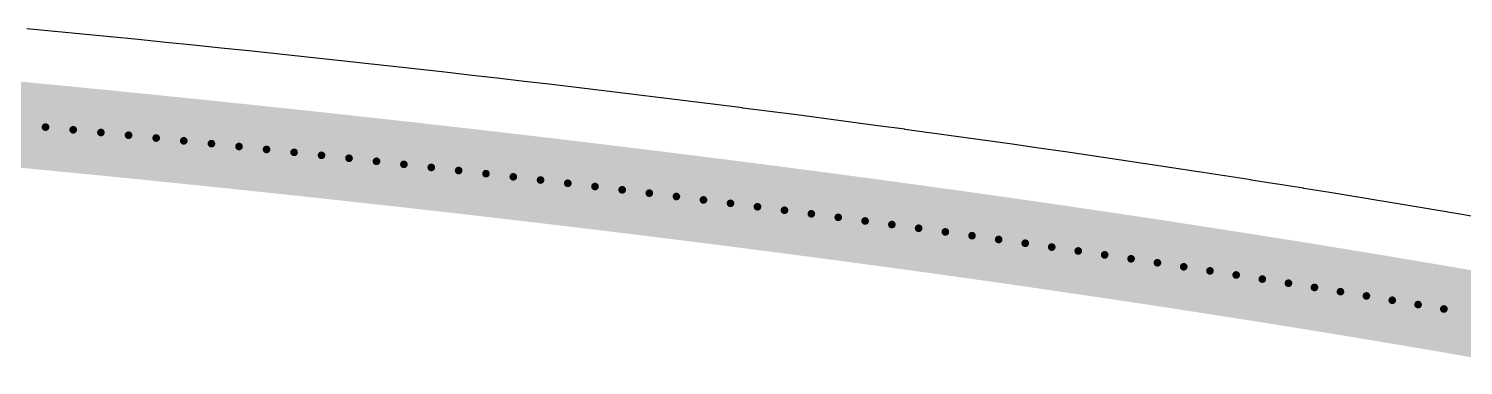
# Model space of a CAD drawing. Header units: millimetres. Extents: x -14 to 86, y -29 to 39.
# Drawn here: x 46.646 to 50.904, y -3.798 to -2.801 of the extents above; entities that cross this region are included whole.
import ezdxf

# ---------------------------------------------------------------- set-up
doc = ezdxf.new("R2010")
doc.units = ezdxf.units.MM
for name, color, linetype in [('BottomLayer', 5, 'Continuous'), ('KeepOutLayer', 6, 'Continuous'), ('Mechanical1', 6, 'Continuous'), ('TopLayer', 1, 'Continuous')]:
    doc.layers.add(name, color=color, linetype=linetype)

msp = doc.modelspace()

# ---------------------------------------------------------------- linework, layer by layer
at = {"layer": 'BottomLayer'}
for p, q in [((46.7228, -2.8088), (46.6406, -2.8009)), ((46.723, -2.8088), (46.7228, -2.8088)), ((46.7231, -2.8088), (46.723, -2.8088)), ((46.8054, -2.8168), (46.7231, -2.8088)), ((46.8055, -2.8168), (46.8054, -2.8168)), ((46.8057, -2.8168), (46.8055, -2.8168)), ((46.8878, -2.8249), (46.8057, -2.8168)), ((46.888, -2.8249), (46.8878, -2.8249)), ((46.8882, -2.8249), (46.888, -2.8249)), ((46.9703, -2.8331), (46.8882, -2.8249)), ((46.9704, -2.8331), (46.9703, -2.8331)), ((46.9706, -2.8331), (46.9704, -2.8331)), ((47.0526, -2.8413), (46.9706, -2.8331)), ((47.0528, -2.8414), (47.0526, -2.8413)), ((47.0529, -2.8414), (47.0528, -2.8414)), ((47.1349, -2.8497), (47.0529, -2.8414)), ((47.1351, -2.8497), (47.1349, -2.8497)), ((47.1352, -2.8497), (47.1351, -2.8497)), ((47.2172, -2.8581), (47.1352, -2.8497)), ((47.2173, -2.8582), (47.2172, -2.8581)), ((47.2175, -2.8581), (47.2173, -2.8582)), ((47.2993, -2.8666), (47.2175, -2.8581)), ((47.2995, -2.8667), (47.2993, -2.8666)), ((47.2997, -2.8667), (47.2995, -2.8667)), ((47.3814, -2.8752), (47.2997, -2.8667)), ((47.3816, -2.8753), (47.3814, -2.8752)), ((47.3818, -2.8753), (47.3816, -2.8753)), ((47.4635, -2.884), (47.3818, -2.8753)), ((47.4636, -2.884), (47.4635, -2.884)), ((47.4638, -2.884), (47.4636, -2.884)), ((47.5454, -2.8927), (47.4638, -2.884)), ((47.5456, -2.8928), (47.5454, -2.8927)), ((47.5458, -2.8928), (47.5456, -2.8928)), ((47.6273, -2.9016), (47.5458, -2.8928)), ((47.6275, -2.9017), (47.6273, -2.9016)), ((47.6277, -2.9017), (47.6275, -2.9017)), ((47.7091, -2.9106), (47.6277, -2.9017)), ((47.7093, -2.9106), (47.7091, -2.9106)), ((47.7095, -2.9106), (47.7093, -2.9106)), ((47.7909, -2.9197), (47.7095, -2.9106)), ((47.791, -2.9197), (47.7909, -2.9197)), ((47.7912, -2.9197), (47.791, -2.9197)), ((47.8725, -2.9288), (47.7912, -2.9197)), ((47.8727, -2.9289), (47.8725, -2.9288)), ((47.8729, -2.9288), (47.8727, -2.9289)), ((47.9541, -2.938), (47.8729, -2.9288)), ((47.9543, -2.9381), (47.9541, -2.938)), ((47.9545, -2.9381), (47.9543, -2.9381)), ((48.0356, -2.9474), (47.9545, -2.9381)), ((48.0358, -2.9474), (48.0356, -2.9474)), ((48.0359, -2.9474), (48.0358, -2.9474)), ((48.117, -2.9568), (48.0359, -2.9474)), ((48.1172, -2.9569), (48.117, -2.9568)), ((48.1173, -2.9569), (48.1172, -2.9569)), ((48.1983, -2.9663), (48.1173, -2.9569)), ((48.1985, -2.9664), (48.1983, -2.9663)), ((48.1987, -2.9664), (48.1985, -2.9664)), ((48.2795, -2.976), (48.1987, -2.9664)), ((48.2797, -2.976), (48.2795, -2.976)), ((48.2799, -2.976), (48.2797, -2.976)), ((48.3606, -2.9857), (48.2799, -2.976)), ((48.3608, -2.9857), (48.3606, -2.9857)), ((48.361, -2.9857), (48.3608, -2.9857)), ((48.4417, -2.9955), (48.361, -2.9857)), ((48.4418, -2.9956), (48.4417, -2.9955)), ((48.442, -2.9955), (48.4418, -2.9956)), ((48.5226, -3.0054), (48.442, -2.9955)), ((48.5228, -3.0055), (48.5226, -3.0054)), ((48.523, -3.0054), (48.5228, -3.0055)), ((48.6034, -3.0154), (48.523, -3.0054)), ((48.6036, -3.0155), (48.6034, -3.0154)), ((48.6038, -3.0155), (48.6036, -3.0155)), ((48.6842, -3.0255), (48.6038, -3.0155)), ((48.6843, -3.0256), (48.6842, -3.0255)), ((48.6845, -3.0256), (48.6843, -3.0256)), ((48.7648, -3.0357), (48.6845, -3.0256)), ((48.765, -3.0358), (48.7648, -3.0357)), ((48.7652, -3.0358), (48.765, -3.0358)), ((48.8453, -3.046), (48.7652, -3.0358)), ((48.8455, -3.0461), (48.8453, -3.046)), ((48.8457, -3.0461), (48.8455, -3.0461)), ((48.9257, -3.0564), (48.8457, -3.0461)), ((48.9259, -3.0565), (48.9257, -3.0564)), ((48.9261, -3.0565), (48.9259, -3.0565)), ((49.006, -3.0669), (48.9261, -3.0565)), ((49.0062, -3.067), (49.006, -3.0669)), ((49.0064, -3.067), (49.0062, -3.067)), ((49.0862, -3.0775), (49.0064, -3.067)), ((49.0864, -3.0776), (49.0862, -3.0775)), ((49.0866, -3.0776), (49.0864, -3.0776)), ((49.1663, -3.0882), (49.0866, -3.0776)), ((49.1665, -3.0883), (49.1663, -3.0882)), ((49.1667, -3.0883), (49.1665, -3.0883)), ((49.2462, -3.099), (49.1667, -3.0883)), ((49.2464, -3.0991), (49.2462, -3.099)), ((49.2466, -3.0991), (49.2464, -3.0991)), ((49.3261, -3.1099), (49.2466, -3.0991)), ((49.3263, -3.11), (49.3261, -3.1099)), ((49.3265, -3.11), (49.3263, -3.11)), ((49.4058, -3.1209), (49.3265, -3.11)), ((49.406, -3.121), (49.4058, -3.1209)), ((49.4062, -3.121), (49.406, -3.121)), ((49.4854, -3.1321), (49.4062, -3.121)), ((49.4856, -3.1321), (49.4854, -3.1321)), ((49.4858, -3.1321), (49.4856, -3.1321)), ((49.5648, -3.1433), (49.4858, -3.1321)), ((49.565, -3.1434), (49.5648, -3.1433)), ((49.5653, -3.1433), (49.565, -3.1434)), ((49.6442, -3.1546), (49.5653, -3.1433)), ((49.6444, -3.1547), (49.6442, -3.1546)), ((49.6446, -3.1547), (49.6444, -3.1547)), ((49.7234, -3.166), (49.6446, -3.1547)), ((49.7236, -3.1661), (49.7234, -3.166)), ((49.7238, -3.1661), (49.7236, -3.1661)), ((49.8024, -3.1776), (49.7238, -3.1661)), ((49.8026, -3.1777), (49.8024, -3.1776)), ((49.8029, -3.1776), (49.8026, -3.1777)), ((49.8814, -3.1892), (49.8029, -3.1776)), ((49.8816, -3.1893), (49.8814, -3.1892)), ((49.8818, -3.1893), (49.8816, -3.1893)), ((49.9602, -3.201), (49.8818, -3.1893)), ((49.9604, -3.2011), (49.9602, -3.201)), ((49.9606, -3.2011), (49.9604, -3.2011)), ((50.0388, -3.2128), (49.9606, -3.2011)), ((50.0391, -3.2129), (50.0388, -3.2128)), ((50.0393, -3.2129), (50.0391, -3.2129)), ((50.1174, -3.2248), (50.0393, -3.2129)), ((50.1176, -3.2249), (50.1174, -3.2248)), ((50.1178, -3.2249), (50.1176, -3.2249)), ((50.1957, -3.2369), (50.1178, -3.2249)), ((50.196, -3.237), (50.1957, -3.2369)), ((50.1962, -3.237), (50.196, -3.237)), ((50.274, -3.2491), (50.1962, -3.237)), ((50.2742, -3.2492), (50.274, -3.2491)), ((50.2745, -3.2492), (50.2742, -3.2492)), ((50.3521, -3.2614), (50.2745, -3.2492)), ((50.3523, -3.2615), (50.3521, -3.2614)), ((50.3525, -3.2615), (50.3523, -3.2615)), ((50.43, -3.2738), (50.3525, -3.2615)), ((50.4302, -3.2739), (50.43, -3.2738)), ((50.4305, -3.2739), (50.4302, -3.2739)), ((50.5078, -3.2864), (50.4305, -3.2739)), ((50.508, -3.2864), (50.5078, -3.2864)), ((50.5083, -3.2864), (50.508, -3.2864)), ((50.5854, -3.299), (50.5083, -3.2864)), ((50.5857, -3.2991), (50.5854, -3.299)), ((50.5859, -3.2991), (50.5857, -3.2991)), ((50.6629, -3.3117), (50.5859, -3.2991)), ((50.6631, -3.3118), (50.6629, -3.3117)), ((50.6634, -3.3118), (50.6631, -3.3118)), ((50.7402, -3.3246), (50.6634, -3.3118)), ((50.7405, -3.3247), (50.7402, -3.3246)), ((50.7407, -3.3247), (50.7405, -3.3247)), ((50.8174, -3.3376), (50.7407, -3.3247)), ((50.8176, -3.3377), (50.8174, -3.3376)), ((50.8179, -3.3377), (50.8176, -3.3377)), ((50.8944, -3.3507), (50.8179, -3.3377)), ((50.8946, -3.3508), (50.8944, -3.3507)), ((50.8949, -3.3508), (50.8946, -3.3508)), ((50.9712, -3.3639), (50.8949, -3.3508))]:
    msp.add_line(p, q, dxfattribs=at)
at = {"layer": 'KeepOutLayer', "const_width": 0.254}
for points in [[(46.4486, -3.0689), (46.531, -3.0766)], [(46.531, -3.0766), (46.6133, -3.0845)], [(46.6133, -3.0845), (46.6956, -3.0924)], [(46.6956, -3.0924), (46.7779, -3.1003)], [(46.7779, -3.1003), (46.86, -3.1084)], [(46.86, -3.1084), (46.9421, -3.1165)], [(46.9421, -3.1165), (47.0242, -3.1248)], [(47.0242, -3.1248), (47.1062, -3.1331)], [(47.1062, -3.1331), (47.1881, -3.1415)], [(47.1881, -3.1415), (47.2699, -3.15)], [(47.2699, -3.15), (47.3517, -3.1586)], [(47.3517, -3.1586), (47.4334, -3.1672)], [(47.4334, -3.1672), (47.5151, -3.176)], [(47.5151, -3.176), (47.5966, -3.1848)], [(47.5966, -3.1848), (47.6781, -3.1938)], [(47.6781, -3.1938), (47.7595, -3.2028)], [(47.7595, -3.2028), (47.8408, -3.2119)], [(47.8408, -3.2119), (47.922, -3.2211)], [(47.922, -3.2211), (48.0032, -3.2304)], [(48.0032, -3.2304), (48.0842, -3.2398)], [(48.0842, -3.2398), (48.1651, -3.2493)], [(48.1651, -3.2493), (48.246, -3.2589)], [(48.246, -3.2589), (48.3268, -3.2685)], [(48.3268, -3.2685), (48.4074, -3.2783)], [(48.4074, -3.2783), (48.488, -3.2882)], [(48.488, -3.2882), (48.5684, -3.2981)], [(48.5684, -3.2981), (48.6488, -3.3082)], [(48.6488, -3.3082), (48.729, -3.3183)], [(48.729, -3.3183), (48.8092, -3.3286)], [(48.8092, -3.3286), (48.8892, -3.3389)], [(48.8892, -3.3389), (48.9691, -3.3494)], [(48.9691, -3.3494), (49.0489, -3.3599)], [(49.0489, -3.3599), (49.1285, -3.3706)], [(49.1285, -3.3706), (49.2081, -3.3813)], [(49.2081, -3.3813), (49.2875, -3.3922)], [(49.2875, -3.3922), (49.3668, -3.4031)], [(49.3668, -3.4031), (49.446, -3.4142)], [(49.446, -3.4142), (49.525, -3.4254)], [(49.525, -3.4254), (49.6039, -3.4366)], [(49.6039, -3.4366), (49.6827, -3.448)], [(49.6827, -3.448), (49.7613, -3.4595)], [(49.7613, -3.4595), (49.8398, -3.4711)], [(49.8398, -3.4711), (49.9182, -3.4827)], [(49.9182, -3.4827), (49.9964, -3.4945)], [(49.9964, -3.4945), (50.0744, -3.5064)], [(50.0744, -3.5064), (50.1523, -3.5185)], [(50.1523, -3.5185), (50.2301, -3.5306)], [(50.2301, -3.5306), (50.3077, -3.5428)], [(50.3077, -3.5428), (50.3852, -3.5551)], [(50.3852, -3.5551), (50.4625, -3.5676)], [(50.4625, -3.5676), (50.5396, -3.5802)], [(50.5396, -3.5802), (50.6166, -3.5928)], [(50.6166, -3.5928), (50.6934, -3.6056)], [(50.6934, -3.6056), (50.7701, -3.6185)], [(50.7701, -3.6185), (50.8466, -3.6315)], [(50.8466, -3.6315), (50.9229, -3.6447)], [(50.9229, -3.6447), (50.9991, -3.6579)], [(50.9991, -3.6579), (51.075, -3.6713)]]:
    msp.add_lwpolyline(points, dxfattribs=at)
at = {"layer": 'KeepOutLayer', "const_width": 0.127}
for points in [[(46.4675, -3.0766, 1), (46.5945, -3.0766, 1)], [(46.4675, -3.0766, 1), (46.5945, -3.0766, 1)], [(46.5498, -3.0845, 1), (46.6768, -3.0845, 1)], [(46.5498, -3.0845, 1), (46.6768, -3.0845, 1)], [(46.6321, -3.0924, 1), (46.7591, -3.0924, 1)], [(46.6321, -3.0924, 1), (46.7591, -3.0924, 1)], [(46.7144, -3.1003, 1), (46.8414, -3.1003, 1)], [(46.7144, -3.1003, 1), (46.8414, -3.1003, 1)], [(46.7965, -3.1084, 1), (46.9235, -3.1084, 1)], [(46.7965, -3.1084, 1), (46.9235, -3.1084, 1)], [(46.8786, -3.1165, 1), (47.0056, -3.1165, 1)], [(46.8786, -3.1165, 1), (47.0056, -3.1165, 1)], [(46.9607, -3.1248, 1), (47.0877, -3.1248, 1)], [(46.9607, -3.1248, 1), (47.0877, -3.1248, 1)], [(47.0427, -3.1331, 1), (47.1697, -3.1331, 1)], [(47.0427, -3.1331, 1), (47.1697, -3.1331, 1)], [(47.1246, -3.1415, 1), (47.2516, -3.1415, 1)], [(47.1246, -3.1415, 1), (47.2516, -3.1415, 1)], [(47.2064, -3.15, 1), (47.3334, -3.15, 1)], [(47.2064, -3.15, 1), (47.3334, -3.15, 1)], [(47.2882, -3.1586, 1), (47.4152, -3.1586, 1)], [(47.2882, -3.1586, 1), (47.4152, -3.1586, 1)], [(47.3699, -3.1672, 1), (47.4969, -3.1672, 1)], [(47.3699, -3.1672, 1), (47.4969, -3.1672, 1)], [(47.4516, -3.176, 1), (47.5786, -3.176, 1)], [(47.4516, -3.176, 1), (47.5786, -3.176, 1)], [(47.5331, -3.1848, 1), (47.6601, -3.1848, 1)], [(47.5331, -3.1848, 1), (47.6601, -3.1848, 1)], [(47.6146, -3.1938, 1), (47.7416, -3.1938, 1)], [(47.6146, -3.1938, 1), (47.7416, -3.1938, 1)], [(47.696, -3.2028, 1), (47.823, -3.2028, 1)], [(47.696, -3.2028, 1), (47.823, -3.2028, 1)], [(47.7773, -3.2119, 1), (47.9043, -3.2119, 1)], [(47.7773, -3.2119, 1), (47.9043, -3.2119, 1)], [(47.8585, -3.2211, 1), (47.9855, -3.2211, 1)], [(47.8585, -3.2211, 1), (47.9855, -3.2211, 1)], [(47.9397, -3.2304, 1), (48.0667, -3.2304, 1)], [(47.9397, -3.2304, 1), (48.0667, -3.2304, 1)], [(48.0207, -3.2398, 1), (48.1477, -3.2398, 1)], [(48.0207, -3.2398, 1), (48.1477, -3.2398, 1)], [(48.1016, -3.2493, 1), (48.2286, -3.2493, 1)], [(48.1016, -3.2493, 1), (48.2286, -3.2493, 1)], [(48.1825, -3.2589, 1), (48.3095, -3.2589, 1)], [(48.1825, -3.2589, 1), (48.3095, -3.2589, 1)], [(48.2633, -3.2685, 1), (48.3903, -3.2685, 1)], [(48.2633, -3.2685, 1), (48.3903, -3.2685, 1)], [(48.3439, -3.2783, 1), (48.4709, -3.2783, 1)], [(48.3439, -3.2783, 1), (48.4709, -3.2783, 1)], [(48.4245, -3.2882, 1), (48.5515, -3.2882, 1)], [(48.4245, -3.2882, 1), (48.5515, -3.2882, 1)], [(48.5049, -3.2981, 1), (48.6319, -3.2981, 1)], [(48.5049, -3.2981, 1), (48.6319, -3.2981, 1)], [(48.5853, -3.3082, 1), (48.7123, -3.3082, 1)], [(48.5853, -3.3082, 1), (48.7123, -3.3082, 1)], [(48.6655, -3.3183, 1), (48.7925, -3.3183, 1)], [(48.6655, -3.3183, 1), (48.7925, -3.3183, 1)], [(48.7457, -3.3286, 1), (48.8727, -3.3286, 1)], [(48.7457, -3.3286, 1), (48.8727, -3.3286, 1)], [(48.8257, -3.3389, 1), (48.9527, -3.3389, 1)], [(48.8257, -3.3389, 1), (48.9527, -3.3389, 1)], [(48.9056, -3.3494, 1), (49.0326, -3.3494, 1)], [(48.9056, -3.3494, 1), (49.0326, -3.3494, 1)], [(48.9854, -3.3599, 1), (49.1124, -3.3599, 1)], [(48.9854, -3.3599, 1), (49.1124, -3.3599, 1)], [(49.065, -3.3706, 1), (49.192, -3.3706, 1)], [(49.065, -3.3706, 1), (49.192, -3.3706, 1)], [(49.1446, -3.3813, 1), (49.2716, -3.3813, 1)], [(49.1446, -3.3813, 1), (49.2716, -3.3813, 1)], [(49.224, -3.3922, 1), (49.351, -3.3922, 1)], [(49.224, -3.3922, 1), (49.351, -3.3922, 1)], [(49.3033, -3.4031, 1), (49.4303, -3.4031, 1)], [(49.3033, -3.4031, 1), (49.4303, -3.4031, 1)], [(49.3825, -3.4142, 1), (49.5095, -3.4142, 1)], [(49.3825, -3.4142, 1), (49.5095, -3.4142, 1)], [(49.4615, -3.4254, 1), (49.5885, -3.4254, 1)], [(49.4615, -3.4254, 1), (49.5885, -3.4254, 1)], [(49.5404, -3.4366, 1), (49.6674, -3.4366, 1)], [(49.5404, -3.4366, 1), (49.6674, -3.4366, 1)], [(49.6192, -3.448, 1), (49.7462, -3.448, 1)], [(49.6192, -3.448, 1), (49.7462, -3.448, 1)], [(49.6978, -3.4595, 1), (49.8248, -3.4595, 1)], [(49.6978, -3.4595, 1), (49.8248, -3.4595, 1)], [(49.7763, -3.4711, 1), (49.9033, -3.4711, 1)], [(49.7763, -3.4711, 1), (49.9033, -3.4711, 1)], [(49.8547, -3.4827, 1), (49.9817, -3.4827, 1)], [(49.8547, -3.4827, 1), (49.9817, -3.4827, 1)], [(49.9329, -3.4945, 1), (50.0599, -3.4945, 1)], [(49.9329, -3.4945, 1), (50.0599, -3.4945, 1)], [(50.0109, -3.5064, 1), (50.1379, -3.5064, 1)], [(50.0109, -3.5064, 1), (50.1379, -3.5064, 1)], [(50.0888, -3.5185, 1), (50.2158, -3.5185, 1)], [(50.0888, -3.5185, 1), (50.2158, -3.5185, 1)], [(50.1666, -3.5306, 1), (50.2936, -3.5306, 1)], [(50.1666, -3.5306, 1), (50.2936, -3.5306, 1)], [(50.2442, -3.5428, 1), (50.3712, -3.5428, 1)], [(50.2442, -3.5428, 1), (50.3712, -3.5428, 1)], [(50.3217, -3.5551, 1), (50.4487, -3.5551, 1)], [(50.3217, -3.5551, 1), (50.4487, -3.5551, 1)], [(50.399, -3.5676, 1), (50.526, -3.5676, 1)], [(50.399, -3.5676, 1), (50.526, -3.5676, 1)], [(50.4761, -3.5802, 1), (50.6031, -3.5802, 1)], [(50.4761, -3.5802, 1), (50.6031, -3.5802, 1)], [(50.5531, -3.5928, 1), (50.6801, -3.5928, 1)], [(50.5531, -3.5928, 1), (50.6801, -3.5928, 1)], [(50.6299, -3.6056, 1), (50.7569, -3.6056, 1)], [(50.6299, -3.6056, 1), (50.7569, -3.6056, 1)], [(50.7066, -3.6185, 1), (50.8336, -3.6185, 1)], [(50.7066, -3.6185, 1), (50.8336, -3.6185, 1)], [(50.7831, -3.6315, 1), (50.9101, -3.6315, 1)], [(50.7831, -3.6315, 1), (50.9101, -3.6315, 1)], [(50.8594, -3.6447, 1), (50.9864, -3.6447, 1)], [(50.8594, -3.6447, 1), (50.9864, -3.6447, 1)], [(50.9356, -3.6579, 1), (51.0626, -3.6579, 1)], [(50.9356, -3.6579, 1), (51.0626, -3.6579, 1)]]:
    msp.add_lwpolyline(points, format="xyb", close=True, dxfattribs=at)
at = {"layer": 'Mechanical1', "const_width": 0.0227}
for points in [[(46.6133, -3.0845), (46.6956, -3.0924)], [(46.6956, -3.0924), (46.7779, -3.1003)], [(46.7779, -3.1003), (46.86, -3.1084)], [(46.86, -3.1084), (46.9421, -3.1165)], [(46.9421, -3.1165), (47.0242, -3.1248)], [(47.0242, -3.1248), (47.1062, -3.1331)], [(47.1062, -3.1331), (47.1881, -3.1415)], [(47.1881, -3.1415), (47.2699, -3.15)], [(47.2699, -3.15), (47.3517, -3.1586)], [(47.3517, -3.1586), (47.4334, -3.1672)], [(47.4334, -3.1672), (47.5151, -3.176)], [(47.5151, -3.176), (47.5966, -3.1848)], [(47.5966, -3.1848), (47.6781, -3.1938)], [(47.6781, -3.1938), (47.7595, -3.2028)], [(47.7595, -3.2028), (47.8408, -3.2119)], [(47.8408, -3.2119), (47.922, -3.2211)], [(47.922, -3.2211), (48.0032, -3.2304)], [(48.0032, -3.2304), (48.0842, -3.2398)], [(48.0842, -3.2398), (48.1651, -3.2493)], [(48.1651, -3.2493), (48.246, -3.2589)], [(48.246, -3.2589), (48.3268, -3.2685)], [(48.3268, -3.2685), (48.4074, -3.2783)], [(48.4074, -3.2783), (48.488, -3.2882)], [(48.488, -3.2882), (48.5684, -3.2981)], [(48.5684, -3.2981), (48.6488, -3.3082)], [(48.6488, -3.3082), (48.729, -3.3183)], [(48.729, -3.3183), (48.8092, -3.3286)], [(48.8092, -3.3286), (48.8892, -3.3389)], [(48.8892, -3.3389), (48.9691, -3.3494)], [(48.9691, -3.3494), (49.0489, -3.3599)], [(49.0489, -3.3599), (49.1285, -3.3706)], [(49.1285, -3.3706), (49.2081, -3.3813)], [(49.2081, -3.3813), (49.2875, -3.3922)], [(49.2875, -3.3922), (49.3668, -3.4031)], [(49.3668, -3.4031), (49.446, -3.4142)], [(49.446, -3.4142), (49.525, -3.4254)], [(49.525, -3.4254), (49.6039, -3.4366)], [(49.6039, -3.4366), (49.6827, -3.448)], [(49.6827, -3.448), (49.7613, -3.4595)], [(49.7613, -3.4595), (49.8398, -3.4711)], [(49.8398, -3.4711), (49.9182, -3.4827)], [(49.9182, -3.4827), (49.9964, -3.4945)], [(49.9964, -3.4945), (50.0744, -3.5064)], [(50.0744, -3.5064), (50.1523, -3.5185)], [(50.1523, -3.5185), (50.2301, -3.5306)], [(50.2301, -3.5306), (50.3077, -3.5428)], [(50.3077, -3.5428), (50.3852, -3.5551)], [(50.3852, -3.5551), (50.4625, -3.5676)], [(50.4625, -3.5676), (50.5396, -3.5802)], [(50.5396, -3.5802), (50.6166, -3.5928)], [(50.6166, -3.5928), (50.6934, -3.6056)], [(50.6934, -3.6056), (50.7701, -3.6185)], [(50.7701, -3.6185), (50.8466, -3.6315)], [(50.8466, -3.6315), (50.9229, -3.6447)]]:
    msp.add_lwpolyline(points, dxfattribs=at)
at = {"layer": 'Mechanical1', "const_width": 0.0113}
for points in [[(46.6899, -3.0924, 1), (46.7013, -3.0924, 1)], [(46.6899, -3.0924, 1), (46.7013, -3.0924, 1)], [(46.7722, -3.1003, 1), (46.7835, -3.1003, 1)], [(46.7722, -3.1003, 1), (46.7835, -3.1003, 1)], [(46.8544, -3.1084, 1), (46.8657, -3.1084, 1)], [(46.8544, -3.1084, 1), (46.8657, -3.1084, 1)], [(46.9365, -3.1165, 1), (46.9478, -3.1165, 1)], [(46.9365, -3.1165, 1), (46.9478, -3.1165, 1)], [(47.0185, -3.1248, 1), (47.0299, -3.1248, 1)], [(47.0185, -3.1248, 1), (47.0299, -3.1248, 1)], [(47.1005, -3.1331, 1), (47.1118, -3.1331, 1)], [(47.1005, -3.1331, 1), (47.1118, -3.1331, 1)], [(47.1824, -3.1415, 1), (47.1938, -3.1415, 1)], [(47.1824, -3.1415, 1), (47.1938, -3.1415, 1)], [(47.2643, -3.15, 1), (47.2756, -3.15, 1)], [(47.2643, -3.15, 1), (47.2756, -3.15, 1)], [(47.346, -3.1586, 1), (47.3574, -3.1586, 1)], [(47.346, -3.1586, 1), (47.3574, -3.1586, 1)], [(47.4278, -3.1672, 1), (47.4391, -3.1672, 1)], [(47.4278, -3.1672, 1), (47.4391, -3.1672, 1)], [(47.5094, -3.176, 1), (47.5207, -3.176, 1)], [(47.5094, -3.176, 1), (47.5207, -3.176, 1)], [(47.5909, -3.1848, 1), (47.6023, -3.1848, 1)], [(47.5909, -3.1848, 1), (47.6023, -3.1848, 1)], [(47.6724, -3.1938, 1), (47.6838, -3.1938, 1)], [(47.6724, -3.1938, 1), (47.6838, -3.1938, 1)], [(47.7538, -3.2028, 1), (47.7652, -3.2028, 1)], [(47.7538, -3.2028, 1), (47.7652, -3.2028, 1)], [(47.8351, -3.2119, 1), (47.8465, -3.2119, 1)], [(47.8351, -3.2119, 1), (47.8465, -3.2119, 1)], [(47.9163, -3.2211, 1), (47.9277, -3.2211, 1)], [(47.9163, -3.2211, 1), (47.9277, -3.2211, 1)], [(47.9975, -3.2304, 1), (48.0088, -3.2304, 1)], [(47.9975, -3.2304, 1), (48.0088, -3.2304, 1)], [(48.0785, -3.2398, 1), (48.0899, -3.2398, 1)], [(48.0785, -3.2398, 1), (48.0899, -3.2398, 1)], [(48.1595, -3.2493, 1), (48.1708, -3.2493, 1)], [(48.1595, -3.2493, 1), (48.1708, -3.2493, 1)], [(48.2403, -3.2589, 1), (48.2517, -3.2589, 1)], [(48.2403, -3.2589, 1), (48.2517, -3.2589, 1)], [(48.3211, -3.2685, 1), (48.3324, -3.2685, 1)], [(48.3211, -3.2685, 1), (48.3324, -3.2685, 1)], [(48.4017, -3.2783, 1), (48.4131, -3.2783, 1)], [(48.4017, -3.2783, 1), (48.4131, -3.2783, 1)], [(48.4823, -3.2882, 1), (48.4937, -3.2882, 1)], [(48.4823, -3.2882, 1), (48.4937, -3.2882, 1)], [(48.5628, -3.2981, 1), (48.5741, -3.2981, 1)], [(48.5628, -3.2981, 1), (48.5741, -3.2981, 1)], [(48.6431, -3.3082, 1), (48.6545, -3.3082, 1)], [(48.6431, -3.3082, 1), (48.6545, -3.3082, 1)], [(48.7233, -3.3183, 1), (48.7347, -3.3183, 1)], [(48.7233, -3.3183, 1), (48.7347, -3.3183, 1)], [(48.8035, -3.3286, 1), (48.8148, -3.3286, 1)], [(48.8035, -3.3286, 1), (48.8148, -3.3286, 1)], [(48.8835, -3.3389, 1), (48.8948, -3.3389, 1)], [(48.8835, -3.3389, 1), (48.8948, -3.3389, 1)], [(48.9634, -3.3494, 1), (48.9747, -3.3494, 1)], [(48.9634, -3.3494, 1), (48.9747, -3.3494, 1)], [(49.0432, -3.3599, 1), (49.0545, -3.3599, 1)], [(49.0432, -3.3599, 1), (49.0545, -3.3599, 1)], [(49.1228, -3.3706, 1), (49.1342, -3.3706, 1)], [(49.1228, -3.3706, 1), (49.1342, -3.3706, 1)], [(49.2024, -3.3813, 1), (49.2137, -3.3813, 1)], [(49.2024, -3.3813, 1), (49.2137, -3.3813, 1)], [(49.2818, -3.3922, 1), (49.2932, -3.3922, 1)], [(49.2818, -3.3922, 1), (49.2932, -3.3922, 1)], [(49.3611, -3.4031, 1), (49.3725, -3.4031, 1)], [(49.3611, -3.4031, 1), (49.3725, -3.4031, 1)], [(49.4403, -3.4142, 1), (49.4516, -3.4142, 1)], [(49.4403, -3.4142, 1), (49.4516, -3.4142, 1)], [(49.5193, -3.4254, 1), (49.5307, -3.4254, 1)], [(49.5193, -3.4254, 1), (49.5307, -3.4254, 1)], [(49.5982, -3.4366, 1), (49.6096, -3.4366, 1)], [(49.5982, -3.4366, 1), (49.6096, -3.4366, 1)], [(49.677, -3.448, 1), (49.6883, -3.448, 1)], [(49.677, -3.448, 1), (49.6883, -3.448, 1)], [(49.7556, -3.4595, 1), (49.767, -3.4595, 1)], [(49.7556, -3.4595, 1), (49.767, -3.4595, 1)], [(49.8341, -3.4711, 1), (49.8455, -3.4711, 1)], [(49.8341, -3.4711, 1), (49.8455, -3.4711, 1)], [(49.9125, -3.4827, 1), (49.9238, -3.4827, 1)], [(49.9125, -3.4827, 1), (49.9238, -3.4827, 1)], [(49.9907, -3.4945, 1), (50.002, -3.4945, 1)], [(49.9907, -3.4945, 1), (50.002, -3.4945, 1)], [(50.0688, -3.5064, 1), (50.0801, -3.5064, 1)], [(50.0688, -3.5064, 1), (50.0801, -3.5064, 1)], [(50.1467, -3.5185, 1), (50.158, -3.5185, 1)], [(50.1467, -3.5185, 1), (50.158, -3.5185, 1)], [(50.2244, -3.5306, 1), (50.2358, -3.5306, 1)], [(50.2244, -3.5306, 1), (50.2358, -3.5306, 1)], [(50.3021, -3.5428, 1), (50.3134, -3.5428, 1)], [(50.3021, -3.5428, 1), (50.3134, -3.5428, 1)], [(50.3795, -3.5551, 1), (50.3909, -3.5551, 1)], [(50.3795, -3.5551, 1), (50.3909, -3.5551, 1)], [(50.4568, -3.5676, 1), (50.4682, -3.5676, 1)], [(50.4568, -3.5676, 1), (50.4682, -3.5676, 1)], [(50.534, -3.5802, 1), (50.5453, -3.5802, 1)], [(50.534, -3.5802, 1), (50.5453, -3.5802, 1)], [(50.611, -3.5928, 1), (50.6223, -3.5928, 1)], [(50.611, -3.5928, 1), (50.6223, -3.5928, 1)], [(50.6878, -3.6056, 1), (50.6991, -3.6056, 1)], [(50.6878, -3.6056, 1), (50.6991, -3.6056, 1)], [(50.7644, -3.6185, 1), (50.7758, -3.6185, 1)], [(50.7644, -3.6185, 1), (50.7758, -3.6185, 1)], [(50.8409, -3.6315, 1), (50.8523, -3.6315, 1)], [(50.8409, -3.6315, 1), (50.8523, -3.6315, 1)]]:
    msp.add_lwpolyline(points, format="xyb", close=True, dxfattribs=at)
at = {"layer": 'TopLayer'}
for p, q in [((46.7228, -2.8088), (46.6406, -2.8009)), ((46.723, -2.8088), (46.7228, -2.8088)), ((46.7231, -2.8088), (46.723, -2.8088)), ((46.8054, -2.8168), (46.7231, -2.8088)), ((46.8055, -2.8168), (46.8054, -2.8168)), ((46.8057, -2.8168), (46.8055, -2.8168)), ((46.8878, -2.8249), (46.8057, -2.8168)), ((46.888, -2.8249), (46.8878, -2.8249)), ((46.8882, -2.8249), (46.888, -2.8249)), ((46.9703, -2.8331), (46.8882, -2.8249)), ((46.9704, -2.8331), (46.9703, -2.8331)), ((46.9706, -2.8331), (46.9704, -2.8331)), ((47.0526, -2.8413), (46.9706, -2.8331)), ((47.0528, -2.8414), (47.0526, -2.8413)), ((47.0529, -2.8414), (47.0528, -2.8414)), ((47.1349, -2.8497), (47.0529, -2.8414)), ((47.1351, -2.8497), (47.1349, -2.8497)), ((47.1352, -2.8497), (47.1351, -2.8497)), ((47.2172, -2.8581), (47.1352, -2.8497)), ((47.2173, -2.8582), (47.2172, -2.8581)), ((47.2175, -2.8581), (47.2173, -2.8582)), ((47.2993, -2.8666), (47.2175, -2.8581)), ((47.2995, -2.8667), (47.2993, -2.8666)), ((47.2997, -2.8667), (47.2995, -2.8667)), ((47.3814, -2.8752), (47.2997, -2.8667)), ((47.3816, -2.8753), (47.3814, -2.8752)), ((47.3818, -2.8753), (47.3816, -2.8753)), ((47.4635, -2.884), (47.3818, -2.8753)), ((47.4636, -2.884), (47.4635, -2.884)), ((47.4638, -2.884), (47.4636, -2.884)), ((47.5454, -2.8927), (47.4638, -2.884)), ((47.5456, -2.8928), (47.5454, -2.8927)), ((47.5458, -2.8928), (47.5456, -2.8928)), ((47.6273, -2.9016), (47.5458, -2.8928)), ((47.6275, -2.9017), (47.6273, -2.9016)), ((47.6277, -2.9017), (47.6275, -2.9017)), ((47.7091, -2.9106), (47.6277, -2.9017)), ((47.7093, -2.9106), (47.7091, -2.9106)), ((47.7095, -2.9106), (47.7093, -2.9106)), ((47.7909, -2.9197), (47.7095, -2.9106)), ((47.791, -2.9197), (47.7909, -2.9197)), ((47.7912, -2.9197), (47.791, -2.9197)), ((47.8725, -2.9288), (47.7912, -2.9197)), ((47.8727, -2.9289), (47.8725, -2.9288)), ((47.8729, -2.9288), (47.8727, -2.9289)), ((47.9541, -2.938), (47.8729, -2.9288)), ((47.9543, -2.9381), (47.9541, -2.938)), ((47.9545, -2.9381), (47.9543, -2.9381)), ((48.0356, -2.9474), (47.9545, -2.9381)), ((48.0358, -2.9474), (48.0356, -2.9474)), ((48.0359, -2.9474), (48.0358, -2.9474)), ((48.117, -2.9568), (48.0359, -2.9474)), ((48.1172, -2.9569), (48.117, -2.9568)), ((48.1173, -2.9569), (48.1172, -2.9569)), ((48.1983, -2.9663), (48.1173, -2.9569)), ((48.1985, -2.9664), (48.1983, -2.9663)), ((48.1987, -2.9664), (48.1985, -2.9664)), ((48.2795, -2.976), (48.1987, -2.9664)), ((48.2797, -2.976), (48.2795, -2.976)), ((48.2799, -2.976), (48.2797, -2.976)), ((48.3606, -2.9857), (48.2799, -2.976)), ((48.3608, -2.9857), (48.3606, -2.9857)), ((48.361, -2.9857), (48.3608, -2.9857)), ((48.4417, -2.9955), (48.361, -2.9857)), ((48.4418, -2.9956), (48.4417, -2.9955)), ((48.442, -2.9955), (48.4418, -2.9956)), ((48.5226, -3.0054), (48.442, -2.9955)), ((48.5228, -3.0055), (48.5226, -3.0054)), ((48.523, -3.0054), (48.5228, -3.0055)), ((48.6034, -3.0154), (48.523, -3.0054)), ((48.6036, -3.0155), (48.6034, -3.0154)), ((48.6038, -3.0155), (48.6036, -3.0155)), ((48.6842, -3.0255), (48.6038, -3.0155)), ((48.6843, -3.0256), (48.6842, -3.0255)), ((48.6845, -3.0256), (48.6843, -3.0256)), ((48.7648, -3.0357), (48.6845, -3.0256)), ((48.765, -3.0358), (48.7648, -3.0357)), ((48.7652, -3.0358), (48.765, -3.0358)), ((48.8453, -3.046), (48.7652, -3.0358)), ((48.8455, -3.0461), (48.8453, -3.046)), ((48.8457, -3.0461), (48.8455, -3.0461)), ((48.9257, -3.0564), (48.8457, -3.0461)), ((48.9259, -3.0565), (48.9257, -3.0564)), ((48.9261, -3.0565), (48.9259, -3.0565)), ((49.006, -3.0669), (48.9261, -3.0565)), ((49.0062, -3.067), (49.006, -3.0669)), ((49.0064, -3.067), (49.0062, -3.067)), ((49.0862, -3.0775), (49.0064, -3.067)), ((49.0864, -3.0776), (49.0862, -3.0775)), ((49.0866, -3.0776), (49.0864, -3.0776)), ((49.1663, -3.0882), (49.0866, -3.0776)), ((49.1665, -3.0883), (49.1663, -3.0882)), ((49.1667, -3.0883), (49.1665, -3.0883)), ((49.2462, -3.099), (49.1667, -3.0883)), ((49.2464, -3.0991), (49.2462, -3.099)), ((49.2466, -3.0991), (49.2464, -3.0991)), ((49.3261, -3.1099), (49.2466, -3.0991)), ((49.3263, -3.11), (49.3261, -3.1099)), ((49.3265, -3.11), (49.3263, -3.11)), ((49.4058, -3.1209), (49.3265, -3.11)), ((49.406, -3.121), (49.4058, -3.1209)), ((49.4062, -3.121), (49.406, -3.121)), ((49.4854, -3.1321), (49.4062, -3.121)), ((49.4856, -3.1321), (49.4854, -3.1321)), ((49.4858, -3.1321), (49.4856, -3.1321)), ((49.5648, -3.1433), (49.4858, -3.1321)), ((49.565, -3.1434), (49.5648, -3.1433)), ((49.5653, -3.1433), (49.565, -3.1434)), ((49.6442, -3.1546), (49.5653, -3.1433)), ((49.6444, -3.1547), (49.6442, -3.1546)), ((49.6446, -3.1547), (49.6444, -3.1547)), ((49.7234, -3.166), (49.6446, -3.1547)), ((49.7236, -3.1661), (49.7234, -3.166)), ((49.7238, -3.1661), (49.7236, -3.1661)), ((49.8024, -3.1776), (49.7238, -3.1661)), ((49.8026, -3.1777), (49.8024, -3.1776)), ((49.8029, -3.1776), (49.8026, -3.1777)), ((49.8814, -3.1892), (49.8029, -3.1776)), ((49.8816, -3.1893), (49.8814, -3.1892)), ((49.8818, -3.1893), (49.8816, -3.1893)), ((49.9602, -3.201), (49.8818, -3.1893)), ((49.9604, -3.2011), (49.9602, -3.201)), ((49.9606, -3.2011), (49.9604, -3.2011)), ((50.0388, -3.2128), (49.9606, -3.2011)), ((50.0391, -3.2129), (50.0388, -3.2128)), ((50.0393, -3.2129), (50.0391, -3.2129)), ((50.1174, -3.2248), (50.0393, -3.2129)), ((50.1176, -3.2249), (50.1174, -3.2248)), ((50.1178, -3.2249), (50.1176, -3.2249)), ((50.1957, -3.2369), (50.1178, -3.2249)), ((50.196, -3.237), (50.1957, -3.2369)), ((50.1962, -3.237), (50.196, -3.237)), ((50.274, -3.2491), (50.1962, -3.237)), ((50.2742, -3.2492), (50.274, -3.2491)), ((50.2745, -3.2492), (50.2742, -3.2492)), ((50.3521, -3.2614), (50.2745, -3.2492)), ((50.3523, -3.2615), (50.3521, -3.2614)), ((50.3525, -3.2615), (50.3523, -3.2615)), ((50.43, -3.2738), (50.3525, -3.2615)), ((50.4302, -3.2739), (50.43, -3.2738)), ((50.4305, -3.2739), (50.4302, -3.2739)), ((50.5078, -3.2864), (50.4305, -3.2739)), ((50.508, -3.2864), (50.5078, -3.2864)), ((50.5083, -3.2864), (50.508, -3.2864)), ((50.5854, -3.299), (50.5083, -3.2864)), ((50.5857, -3.2991), (50.5854, -3.299)), ((50.5859, -3.2991), (50.5857, -3.2991)), ((50.6629, -3.3117), (50.5859, -3.2991)), ((50.6631, -3.3118), (50.6629, -3.3117)), ((50.6634, -3.3118), (50.6631, -3.3118)), ((50.7402, -3.3246), (50.6634, -3.3118)), ((50.7405, -3.3247), (50.7402, -3.3246)), ((50.7407, -3.3247), (50.7405, -3.3247)), ((50.8174, -3.3376), (50.7407, -3.3247)), ((50.8176, -3.3377), (50.8174, -3.3376)), ((50.8179, -3.3377), (50.8176, -3.3377)), ((50.8944, -3.3507), (50.8179, -3.3377)), ((50.8946, -3.3508), (50.8944, -3.3507)), ((50.8949, -3.3508), (50.8946, -3.3508)), ((50.9712, -3.3639), (50.8949, -3.3508))]:
    msp.add_line(p, q, dxfattribs=at)

doc.saveas('drawing.dxf')
